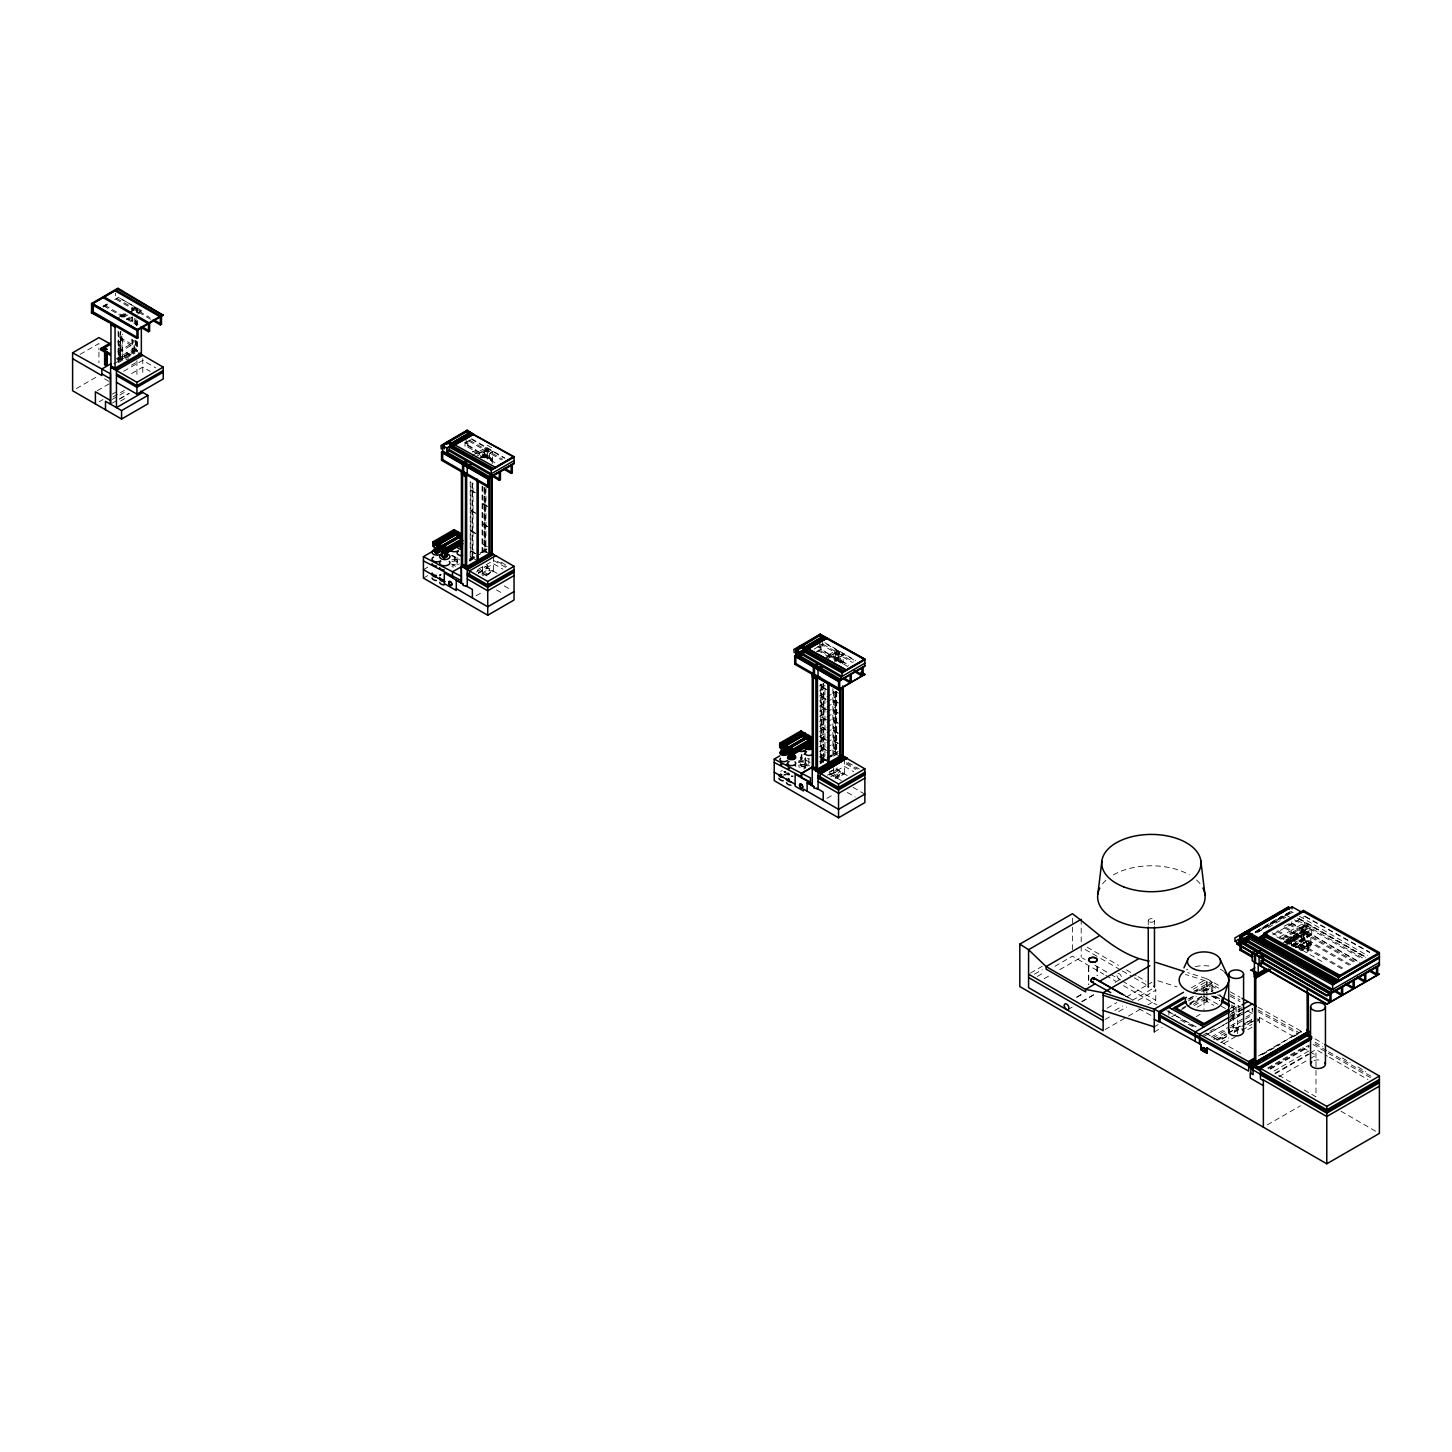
<?xml version="1.0" encoding="UTF-8"?>
<svg xmlns="http://www.w3.org/2000/svg" width="1452" height="1452" viewBox="0 0 1452 1452"><rect width="100%" height="100%" fill="white"/><g stroke="black" fill="none" stroke-linecap="round" stroke-linejoin="round"><path stroke-width="0.75" stroke-dasharray="5 3.75" d="M457.126 564.864L457.126 557.187A5.173 2.831 -2.4 0 0 457.362 558.004M491.829 461.5L491.829 458.941M805.043 768.707L805.043 757.98M805.697 762.518L805.697 758.507M136.924 341.51L136.851 350.821L134.873 350.186M103.401 306.063L107.158 303.885M114.69 299.548L118.447 297.37L136.306 307.697L136.306 312.126M102.856 306.681L106.613 304.503M103.401 306.699L107.158 304.521M103.401 307.007L107.158 304.829M120.334 315.828L124.182 313.596M131.606 309.312L135.363 307.152L118.447 297.37M118.12 317.788L125.253 313.668M131.606 309.966L135.944 307.479M122.041 315.919L125.598 313.868M131.805 310.292L136.306 307.697M121.514 316.935L127.286 313.596M129.21 312.489L136.924 308.042L141.352 310.601L141.352 311.89L137.595 314.068M121.877 317.135L137.268 308.241L137.268 312.706M124.11 317.117L127.867 314.957M126.324 319.295L130.081 317.117M137.595 312.779L141.352 310.601M128.212 319.494L135.726 315.138M80.114 354.342L98.918 343.489L98.918 349.896M119.082 341.129L117.775 341.892L120.407 341.892L119.082 341.129L119.082 360.368L122.349 358.517L122.349 334.123M117.921 351.584L131.224 343.906L131.224 345.431L117.921 353.108M115.815 359.152L136.851 346.992M136.306 340.948L136.306 349.823L120.462 357.882L121.042 331.619M135.181 349.769L117.775 359.606L119.082 360.368M117.648 360.132L135.944 349.623L135.944 340.748M136.306 349.823L118.465 360.114L118.465 331.292M131.805 339.115L132.35 352.745L134.219 351.656L134.219 340.567M113.819 363.78L137.268 350.64L115.815 362.964M118.12 362.782L135.036 353.017M76.357 388.573L98.918 375.56M131.479 365.196L139.011 360.84M123.62 371.258L142.768 360.368L155.781 367.882M97.284 390.679L110.443 383.074M131.479 373.636L142.768 367.12L150.209 371.422M99.153 401.75L102.929 399.572M112.312 394.145L117.957 390.897M113.002 396.959L118.647 393.71M120.516 392.621L124.291 390.443M112.33 399.373L117.975 396.106M119.863 395.035L125.489 391.768M112.33 403.075L117.975 399.826M119.863 398.737L129.246 393.31L116.251 400.988M120.516 401.061L128.048 396.723M466.165 442.243L471.954 438.885M494.969 462.771L466.11 446.109L465.003 446.762L465.003 442.787M472.39 451.935L476.038 450.465M472.263 455.438L483.026 449.231L483.026 457.162M477.309 454.222L484.514 450.084L484.514 458.033M479.487 453.405L484.877 450.301L484.877 458.233M485.984 449.648L487.727 448.632L487.727 459.141M475.221 457.144L485.984 450.937M480.267 457.126L483.915 455.002M480.812 457.434L484.478 455.329M481.029 457.525L484.678 455.474L485.331 457.108M482.373 457.144L489.542 452.988L489.542 458.941M481.647 457.888L485.894 455.511M482.554 457.834L493.589 451.481M485.603 457.362L487.382 456.364L487.346 448.414L485.603 449.43L485.64 457.38M487.727 456.581L485.984 457.58L485.894 447.579L484.133 448.595L484.133 456.527M492.409 459.268L490.667 460.284L490.667 452.352L492.409 451.336L492.409 459.268L477.218 451.136M423.421 569.656L429.066 566.407M423.421 578.096L429.066 574.847M469.323 559.22L472.971 557.132M480.14 552.976L487.346 548.82L481.592 552.196M470.049 558.857L473.915 556.642M470.684 559.147L474.35 557.042M481.647 552.813L485.313 550.707M469.504 560.2L474.586 557.278M476.456 556.189L485.984 550.689M470.648 559.891L474.514 557.695M469.323 561.035L474.586 558.004M478.543 569.093L493.589 560.418L506.603 567.932M476.438 571.961L487.709 565.427M478.543 572.469L493.589 563.793L502.882 569.166M478.307 573.05L487.709 567.605M478.307 573.34L487.727 567.932L487.709 563.449M481.846 573.25L489.378 568.894L484.296 565.953L489.36 568.912L489.36 570.2L481.864 574.52M482.536 575.791L491.956 570.418L493.589 571.308L486.057 575.682M486.293 574.901L491.938 571.652L491.938 570.364L498.708 574.302M486.329 574.956L491.956 571.689L489.36 570.2M476.147 595.756L483.661 591.418M814.046 649.171L823.266 643.835M816.387 651.839L821.015 648.99L830.526 655.142L826.787 657.193M817.367 651.748L821.015 649.625L836.715 658.7M828.457 654.87L833.847 651.767L833.847 659.698M836.715 650.115L834.936 651.131L834.954 659.698L844.665 654.126L834.9 659.644M826.787 656.54L830.453 654.435L848.512 664.871M824.573 658.845L835.336 652.638L835.317 661.676M838.203 650.986L836.425 651.984L836.443 661.041M828.511 656.976L835.68 652.837L835.68 660.769M836.806 652.202L838.548 651.186L838.548 661.676L842.65 664.054L842.65 661.477L840.926 662.511M827.84 658.663L836.806 653.473M834.991 658.645L840.363 655.542L840.363 663.473M834.954 659.063L836.715 658.046M834.555 660.987L838.185 658.899M834.428 661.096L838.203 658.918M836.806 660.134L838.548 659.117M839.438 661.64L841.18 660.624M843.231 661.803L841.47 662.82L841.47 654.888L843.231 653.89L843.049 662.148L848.512 665.288M819.491 685.925L823.157 683.747M819.491 690.989L825.008 687.74M819.491 696.053L825.008 692.804M819.491 701.116L825.008 697.867M826.896 696.851L836.134 691.461M819.491 706.18L825.008 702.931M826.896 701.915L836.134 696.524M819.491 711.244L825.008 707.995M826.896 706.979L836.134 701.588M819.491 716.308L825.008 713.059M826.896 712.043L836.134 706.652M819.491 721.372L825.008 718.123M826.896 717.106L836.134 711.716M819.491 726.436L825.008 723.187M826.896 722.17L836.134 716.78M819.491 731.499L825.008 728.251M826.896 727.234L836.134 721.844M819.491 736.563L825.008 733.314M826.896 732.298L836.134 726.908M819.491 741.627L825.008 738.378M826.896 737.362L836.134 731.971M819.491 746.691L825.008 743.442M826.896 742.426L836.134 737.035M819.491 751.755L825.008 748.506M826.896 747.49L836.134 742.099M783.626 775.223L787.401 773.045M819.491 756.819L825.008 753.57M826.896 752.553L836.134 747.163M819.491 761.883L825.008 758.634M826.896 757.617L836.134 752.227M820.144 761.755L838.185 751.337M820.271 762.409L836.098 753.243M820.326 762.736L836.806 753.225M820.108 763.57L823.629 761.538M829.201 772.083L837.06 767.945L837.06 769.614L827.44 775.187M829.546 772.301L837.06 767.945M829.364 775.023L844.392 766.347L853.703 771.702M830.834 774.914L838.53 770.467L831.034 774.823M830.78 776.874L840.2 771.429L835.136 768.507L840.182 771.448L840.182 772.736L832.668 777.074M835.227 777.237L842.741 772.9L844.392 773.862L836.878 778.236M835.263 777.292L842.777 772.954L849.511 776.838M835.227 778.526L842.777 774.243L842.741 772.9M826.968 798.31L832.595 795.061M1030.539 973.058L1042.227 966.306M1034.423 974.183L1042.227 969.682M1037.345 976.434L1043.208 973.058M1054.896 966.306L1072.429 956.178L1103.865 974.328M1044.169 978.684L1050.014 975.308M1059.76 969.682L1081.196 957.304L1085.134 959.572M1076.622 997.143L1082.466 993.767M1076.767 997.306L1082.611 993.93M1068.236 1009.376L1072.139 1007.125M1081.867 1001.499L1093.574 994.747M1115.009 982.369L1120.853 978.993M1081.885 1001.735L1093.574 994.983M1107.023 1008.214L1116.769 1002.588M1126.516 996.961L1151.853 982.332M1114.827 1010.465L1122.614 1005.964M1132.36 1000.337L1151.853 989.084M1257.015 930.532L1281.862 916.194M1255.454 931.73L1291.681 910.821M1255.363 932.021L1291.699 911.039M1255.363 932.366L1291.681 911.384M1105.081 1019.467L1110.925 1016.091M1118.73 1011.59L1126.516 1007.089M1138.205 1000.337L1155.756 990.21M1255.091 932.928L1289.503 913.054L1256.361 932.819M1257.269 932.547L1293.587 911.566L1293.587 912.854L1290.864 911.275M1268.268 927.519L1285.946 917.265M1105.081 1029.595L1126.516 1017.217M1128.458 1016.091L1140.165 1009.34M1147.951 1004.838L1155.756 1000.337L1155.756 989.084M1284.167 926.231L1291.881 921.784M1272.732 934.834L1305.148 916.067M1191.33 987.796L1206.921 978.793L1220.551 986.452M1279.611 937.084L1290.066 931.041L1290.066 938.972M1193.217 989.229L1206.921 981.316L1185.594 974.473M1281.826 938.355L1292.316 932.329L1292.316 940.261M1282.951 939.008L1293.423 932.964M1305.294 926.122L1294.531 932.329L1294.531 940.261L1305.294 934.053L1305.275 924.833L1307.036 923.817L1307.036 941.676M1193.762 991.444L1211.295 981.316L1211.295 991.444M1193.272 993.386L1212.765 982.133L1212.765 991.571M1285.782 939.934L1302.934 930.024M1284.185 941.713L1303.696 930.478L1303.696 939.408L1311.573 944.29L1311.573 946.051L1302.952 950.86M1199.606 990.772L1211.295 984.02L1218.609 988.068M1281.354 944L1308.851 928.173L1308.851 936.104M1286.327 941.568L1303.497 931.658L1303.497 930.351M1285.31 942.366L1304.803 931.113M1187.918 999.212L1193.272 996.072M1201.548 991.335L1212.765 984.819M1286.145 942.566L1304.803 932.42L1287.144 942.657M1193.272 996.689L1189.369 998.94L1193.272 996.798M1203.018 991.063L1206.921 988.812M1203.018 991.172L1206.921 988.921L1209.843 990.609M1283.568 945.288L1307.036 931.748M1188.408 1000.845L1196.194 996.344M1204.96 991.008L1212.765 986.507M1287.924 943.383L1307 932.366L1291.409 923.381M1284.693 945.942L1293.423 940.914L1293.405 931.676L1304.186 925.487L1304.241 939.734L1294.512 945.433M1189.86 1003.151L1201.548 996.399M1182.073 1008.323L1187.918 1004.947M1189.86 1003.822L1203.508 995.945M1291.354 945.198L1310.847 933.945L1310.847 943.854L1300.901 949.681M1291.409 945.325L1307.018 936.322M1181.583 1009.576L1185.467 1007.325M1187.427 1006.2L1204.96 996.072M1291.754 945.978L1311.719 934.453M1292.226 946.141L1311.719 934.888L1358.128 961.678M1293.678 945.488L1303.569 939.771L1307.036 941.549L1297.289 947.303M1154.231 1026.873L1158.133 1024.622M1171.782 1016.745L1175.739 1014.512M1193.217 1004.367L1206.921 996.508M1293.369 946.577L1307.036 938.7M1293.369 946.795L1304.803 940.116L1304.803 922.528L1303.043 923.545L1303.043 931.476M1194.252 1005.583L1206.921 998.268M1295.347 947.484L1307.036 940.733M1295.311 947.793L1307.018 941.059M1296.563 947.285L1307 941.459M1298.524 947.521L1306.31 943.02L1311.573 946.051M1298.959 947.775L1306.746 943.274L1306.746 946.305L1308.796 947.484L1308.796 944.453L1301.01 948.955M1154.231 1031.991L1162.09 1027.526M1197.12 1007.234L1206.921 1001.644L1206.921 978.793L1187.736 972.622M1299.486 948.573L1309.232 942.929M1299.159 949.681L1310.847 942.929M1301.409 948.955L1307.127 945.506L1307.254 952.258M1300.502 950.697L1311.573 944.29M1301.827 950.334L1311.573 944.707L1306.31 941.658M1196.194 1016.6L1200.096 1014.349M1230.298 1008.396L1236.142 1005.02L1236.142 1014.458L1230.298 1017.834M1230.298 1011.699L1240.044 1006.073M1230.298 1014.403L1242.004 1007.652M1230.298 1016.091L1242.004 1009.34M1230.733 1016.346L1242.422 1009.594M1230.733 1019.05L1242.422 1012.298M1202.565 1035.548L1214.253 1028.796M1229.79 1019.758L1240.589 1013.478M1207.338 1034.241L1250.281 1009.521L1246.433 1011.79M1203.998 1036.347L1245.889 1012.153M1211.24 1037.055L1228.9 1026.981M1230.733 1025.802L1252.296 1013.478L1252.296 1008.414M1212.765 1037.962L1228.41 1028.923M1230.298 1027.834L1251.805 1015.42M1213.727 1039.559L1225.434 1032.808M1216.504 1039.795L1226.25 1034.169M1228.192 1033.044L1241.841 1025.166L1228.301 1033.171M1243.783 1024.041L1251.57 1019.54L1243.892 1024.168M1216.594 1039.922L1226.341 1034.296M1218.609 1039.85L1226.468 1035.312M1234.2 1030.847L1251.805 1020.683M1226.341 1036.601L1220.497 1039.977L1226.396 1036.71M1234.146 1032.1L1239.99 1028.724M1247.776 1024.223L1255.581 1019.721L1247.849 1024.332M1234.2 1032.209L1240.044 1028.833M1220.715 1042.609L1228.501 1037.926M1242.15 1030.23L1251.878 1024.422M1223.945 1043.389L1237.576 1035.512L1237.649 1015.293M1247.776 1029.631L1255.635 1025.221M1258.412 1055.949L1301.301 1031.192L1301.301 1033.897M1260.663 1055.005L1301.591 1031.374M1262.605 1054.569L1280.156 1044.424M1293.786 1036.565L1301.591 1032.045M1267.723 1067.928L1300.847 1048.798M1268.249 1068.672L1309.178 1045.041M1270.191 1068.581L1309.159 1046.075M1270.191 1069.235L1309.178 1046.729M1274.094 1071.032L1309.159 1050.776M1275.056 1073.173L1308.198 1054.043M1310.14 1052.918L1315.984 1049.542L1327.527 1056.203M1275.056 1073.845L1312.1 1052.464M1278.958 1076.658L1308.198 1059.778M1310.14 1058.653L1315.984 1055.277L1310.339 1052.01M1267.269 1124.937L1300.393 1105.807M1157.879 980.772L1177.064 986.924M1126.044 996.435A18.386 8.059 -9.8 0 0 1125.59 996.199L1126.026 996.253A19.838 8.694 -9.8 0 1 1126.425 996.453M819.999 754.024L825.843 757.055M819.999 757.399L825.843 760.431M1305.294 916.43L1369.653 952.095M1305.294 916.847L1369.653 952.512M118.392 348.426L131.588 355.722M1230.298 991.843L1240.044 997.252M1258.067 1007.234L1301.301 1031.192M1230.298 994.547L1240.044 999.956M1258.067 1009.939L1299.34 1032.808M1211.295 985.708L1216.667 988.685M1230.298 996.235L1240.044 1001.644M1258.158 1011.681L1297.326 1033.388M1230.298 1001.299L1240.498 1006.944M1247.849 1011.028L1252.223 1013.514L1252.168 1008.36M1293.714 1036.51L1259.483 1017.471L1259.483 1022.88M1215.687 993.676L1203.998 987.197L1203.998 1010.084M1217.629 994.747L1221.531 996.907M1230.298 1001.771L1239.064 1006.635L1239.064 1016.091L1203.998 996.635M1215.687 996.381L1219.589 998.54M1231.278 1005.02L1239.064 1009.34M1213.727 995.909L1219.589 999.139M1211.785 995.909L1219.589 1000.228M1231.278 1006.708L1239.064 1011.028M1211.785 996.163L1219.589 1000.482M1203.998 999.956L1213.727 1005.347M1168.914 1011.826L1196.194 1026.963M1180.603 1020.066L1194.252 1027.635M1124.411 995.328L1130.164 998.577M1128.004 997.361L1133.649 1000.555M1138.822 1008.704L1151.218 1015.529M487.273 445.201L493.008 448.505M1299.449 916.266L1367.693 955.67M471.537 438.704L504.788 457.943M824.936 642.692L855.682 660.533M471.718 439.393L504.425 458.269M826.732 644.361L855.337 660.878M1299.268 918.699L1365.751 957.068L1299.268 918.807M469.958 440.41L502.664 459.286M823.066 644.271L853.576 661.876M1297.326 918.208L1365.715 957.703M468.851 441.045L501.557 459.939M820.053 643.817L852.469 662.529M1297.525 920.35L1363.972 958.719M1286.635 915.359L1292.498 918.735M1294.458 919.86L1360.905 958.229M467.363 443.985L464.876 442.551L467.254 444.167M818.02 646.43L820.507 647.864M817.93 646.612L820.398 648.046M467.871 445.111L476.038 449.83M467.871 445.746L485.894 456.146M475.947 450.429L477.291 451.209M487.727 457.852L491.829 460.211M838.548 660.406L842.65 662.765M847.859 666.522L819.255 650.006L819.255 642.074M1291.409 922.728L1360.07 962.367M472.699 451.209L484.242 457.87M829.582 657.248L818.148 650.641L818.148 646.684M1289.703 923.762L1356.15 962.131M1288.596 924.416L1355.043 962.767M1285.655 927.211L1352.102 965.562M1284.548 927.846L1349.035 965.072M1307.835 945.924L1307.835 952.585M1308.306 946.196L1308.415 952.929M1277.833 930.623L1344.28 968.992M1276.725 931.258L1343.173 969.627M1289.685 941.15L1289.14 944.671M1272.115 932.765L1322.935 962.095M1276.871 936.794L1292.498 945.815M838.367 693.058L835.317 691.279L835.336 755.657M822.104 686.687L826.624 689.555M821.905 687.123L826.515 689.773M471.21 490.268L475.802 492.918M471.101 490.486L474.151 492.264M833.902 700.318L838.494 702.968M833.775 700.517L838.367 703.185M822.975 697.123L822.177 696.67L826.624 699.683M821.905 697.25L826.515 699.9M483.08 503.681L487.672 506.331M482.972 503.88L487.563 506.548M833.902 710.445L838.494 713.095M833.775 710.645L838.367 713.313M137.268 309.53L141.352 311.89M116.686 298.386L149.792 317.498M150.627 319.259L115.579 299.021L115.579 293.086M822.104 706.942L826.624 709.81M821.905 707.378L826.515 710.028M471.21 510.523L475.802 513.173M471.101 510.741L475.693 513.391M833.902 720.573L838.494 723.223M833.775 720.773L838.367 723.423M822.104 717.052L826.624 719.938M821.905 717.506L826.515 720.156M104.816 305.247L137.922 324.359M483.08 523.936L487.672 526.586M482.972 524.136L487.563 526.804M103.709 305.882L136.815 324.994M833.902 730.701L838.494 733.351M833.775 730.9L838.367 733.55M822.975 727.506L822.177 727.053L826.624 730.066M821.905 727.633L826.515 730.283M471.21 530.779L475.802 533.428M471.101 530.996L475.693 533.646M833.902 740.829L838.494 743.478M833.775 741.028L838.367 743.678M822.104 737.307L826.624 740.193M821.905 737.761L826.515 740.411M483.08 544.191L487.672 546.841M482.972 544.391L486.021 546.17M119.953 337.409L131.224 343.906M833.902 750.938L838.494 753.606M119.953 338.933L131.224 345.431M833.775 751.156L836.842 752.935M485.222 551.07L486.892 552.032M485.131 551.197L486.819 552.177M488.961 553.702L484.877 551.324L484.877 487.963M839.782 756.238L835.68 753.878L835.68 690.499M501.031 562.16L506.73 565.445M822.104 747.435L826.624 750.321M848.113 762.554L859.384 769.052M821.905 747.889L826.515 750.539M134.219 351.656L133.675 340.258M497.31 561.289L506.603 566.661M846.262 762.754L857.424 769.197M846.262 764.042L855.555 769.415M471.21 551.034L475.802 553.684M471.101 551.252L475.693 553.902M1315.022 1038.852L1322.826 1043.353M822.975 757.89L822.177 757.436L826.624 760.449M1315.022 1042.227L1322.826 1046.747M1342.338 1058L1350.142 1062.519M1357.947 1067.002L1365.751 1071.522M821.905 758.017L826.515 760.667M829.019 762.445L824.936 760.086L824.936 685.398M1206.921 981.389L1206.848 990.355M1315.022 1043.934L1326.729 1050.685M1328.671 1051.811L1371.596 1076.585M477.091 560.545L473.007 558.185L473.007 483.498M118.392 354.742L128.139 360.368L128.139 353.816M1313.062 1044.478L1371.596 1078.273M840.182 772.736L842.777 774.243M122.349 358.517L121.805 333.797M1329.433 1057.31L1367.875 1079.489M119.082 358.844L120.48 359.588L120.462 331.274M451.626 555.572L459.213 559.946M482.627 573.467L489.76 577.587M504.225 585.936L510.215 589.385M810.034 762.5L800.542 757.018L800.542 765.458L804.444 767.709M841.289 780.541L829.782 773.898L829.8 775.767M853.086 787.347L864.866 794.153M1302.807 1047.672L1308.452 1050.921M451.681 564.029L455.583 566.28M496.511 589.911L502.356 593.287M847.333 792.465L855.119 796.966M1206.921 1001.644L1206.848 992.605M104.617 378.845L110.316 382.148M1087.094 947.194L1118.476 965.308M1126.335 969.845L1136.136 975.508M1138.096 976.652L1145.937 981.171M1085.134 949.445L1098.855 957.358M1100.816 958.501L1120.436 969.827M1122.396 970.952L1132.215 976.615M1134.175 977.759L1145.937 984.547M1094.935 965.235L1108.675 973.149M1110.635 974.292L1120.436 979.955M1122.396 981.08L1155.756 1000.337M1105.825 975.454L1115.644 981.135M1123.503 985.672L1156.899 1004.947M1166.718 1010.61L1196.176 1027.617M1205.995 1033.298L1243.311 1054.842M1278.668 1075.26L1290.447 1082.049M1304.205 1089.998L1315.984 1096.804L1315.984 1049.542M1340.976 1111.216L1379.4 1133.413M1311.719 934.888L1311.719 926.521L1309.958 927.538L1309.958 935.469M1306.31 941.259L1306.31 943.02M1301.936 932.111L1301.936 924.18L1291.173 930.405L1291.173 938.337M1298.106 934.398L1298.106 942.33M1296.981 935.034L1296.981 942.965M1291.554 940.061L1291.554 945.833M1291.009 939.753L1291.009 945.524M1259.537 1017.58L1259.537 1022.97M1233.22 1006.708L1233.22 1028.306M1168.914 1010.138L1168.914 1015.202M1154.467 920.332L1154.467 924.779M1148.26 920.405L1148.26 924.851M1097.24 966.524L1097.24 975.472M1097.04 966.487L1097.04 975.417M1088.764 966.415L1088.764 984.274M1088.564 966.524L1088.564 984.402M1081.196 919.316L1081.196 943.891M1081.196 946.123L1081.196 957.304M1072.429 918.227L1072.429 924.924M1072.429 927.156L1072.429 951.713M844.392 759.124L844.392 773.898M838.167 650.968L838.185 660.025M836.697 650.115L836.806 661.404M836.715 691.824L836.715 754.877M836.152 658.373L836.152 659.662M836.098 691.805L836.098 754.604L820.761 762.627L820.761 684.11M835.898 691.678L835.935 754.459M834.61 657.484L834.61 658.863M834.773 692.078L834.773 755.349M833.466 691.225L833.466 754.477M833.43 767.527L833.43 776.021M832.903 688.647L832.903 756.419M823.828 683.765L823.828 760.721M823.465 683.438L823.465 762.518M822.903 685.38L822.903 762.191M822.34 642.492L822.34 646.104M821.596 684.509L821.487 763.026L821.415 758.924M821.015 644.543L821.015 650.006L820.289 645.94M821.033 684.201L821.033 763.28M808.837 758.924L808.837 765.367M805.697 757.781L805.697 764.242M805.043 758.761L805.043 767.001M801.903 754.55L801.903 760.975M801.25 754.55L801.25 760.975M788.164 772.645L788.164 774.297M493.589 556.57L493.589 571.344M492.21 459.159L492.21 463.642M485.984 487.309L485.894 552.323M485.113 489.161L485.313 552.087M484.514 487.6L484.678 551.706M484.496 450.066L484.496 458.015M483.97 487.273L483.97 552.795M482.645 486.42L482.645 554.192M482.627 567.133L482.608 575.301M482.082 486.093L482.082 553.884M472.644 483.153L472.644 559.964L470.775 561.053L470.775 481.973M472.1 482.826L472.1 559.655M470.212 481.647L470.212 560.726M467.871 441.807L467.871 446.109L467.145 441.39M466.11 438.177L466.11 446.109M457.126 557.477L457.126 564.084M455.039 556.425L455.039 560.708M454.367 556.425L454.367 560.708M142.768 358.68L142.768 374.961M137.268 320.347L137.268 324.667M137.268 341.71L137.268 351.928M136.924 308.042L136.924 312.507M136.924 321.436L136.924 325.901M136.924 360.659L136.924 378.137M136.306 321.001L136.306 325.43M135.944 318.569L135.944 325.23M135.363 320.456L135.363 324.885M135.363 340.403L135.363 349.279M134.219 318.405L134.219 322.834M132.35 317.262L132.35 321.691M132.35 339.441L132.35 352.745M131.805 316.935L131.805 321.382M119.935 332.653L119.935 359.261M118.12 331.092L118.12 359.915M98.918 352.037L98.918 362.728M1102.485 883.923A53.742 31.037 0 0 1 1106.152 880.039M1113.357 874.884A53.742 31.037 0 0 1 1189.369 874.884M1196.575 880.039A53.742 31.037 0 0 1 1201.73 885.974M1195.069 990.863A18.604 10.745 0 0 1 1212.91 990.863M1219.644 994.475A18.604 10.745 0 0 1 1221.422 996.526M1186.447 969.9A24.811 14.32 0 0 1 1187.754 969.21M1195.323 966.615A24.811 14.32 0 0 1 1212.656 966.615M1220.243 969.21A24.811 14.32 0 0 1 1223.854 971.442M1232.585 1027.834A7.441 4.302 0 0 1 1239.718 1027.834M1313.987 1060.595A7.441 4.302 0 0 1 1321.102 1060.305M1117.949 973.366A3.303 1.906 60 0 1 1121.434 976.833A3.303 1.906 60 0 1 1119.329 979.138A3.303 1.906 60 0 1 1116.933 974.473M1257.831 1018.741A2.269 1.307 60 0 1 1257.831 1021.173M1257.813 1018.923A2.105 1.216 60 0 1 1257.813 1020.974M798.654 762.663A4.138 2.396 0 0 1 804.499 762.663A4.138 2.396 0 0 1 804.499 766.039A4.138 2.396 0 0 1 798.654 766.039M784.026 774.878A5.173 2.977 0 0 1 785.496 775.005A4.138 2.396 0 0 0 788.127 773.136M784.026 771.502A5.173 2.977 0 0 1 785.841 771.684A5.173 2.977 0 0 0 784.026 771.466M798.473 765.349A5.173 2.977 0 0 1 805.914 766.111M798.473 761.973A5.173 2.977 0 0 1 805.388 762.354A5.173 2.977 0 0 1 805.388 766.366A5.173 2.977 0 0 1 798.473 766.747M791.34 776.493A4.138 2.396 0 0 1 793.082 776.638M805.406 767.745A4.138 2.396 0 0 1 805.86 767.309M791.267 775.894A5.173 2.977 0 0 1 793.082 776.003M804.063 769.179A5.173 2.977 0 0 1 805.787 766.493M807.366 765.948A5.173 2.977 0 0 1 809.544 765.767M809.581 758.815A4.138 2.269 -2.4 0 1 807.403 758.688M805.207 767.727A4.138 2.396 0 0 1 809.472 764.678M798.654 760.975A4.138 2.396 0 0 1 804.499 760.975A4.138 2.396 0 0 1 804.499 764.351A4.138 2.396 0 0 1 798.654 764.351M780.722 771.357A4.138 2.396 0 0 1 782.319 770.631M453.605 567.006A5.173 2.977 0 0 1 451.899 566.607M451.899 561.579A5.173 2.977 0 0 1 459.231 562.668M439.303 574.883A5.173 2.977 0 0 1 440.537 575.337M455.438 564.519A5.173 2.977 0 0 0 451.899 564.955A5.173 2.977 0 0 0 455.438 565.354M459.213 559.401A5.173 2.831 -2.4 0 1 458.469 559.056M453.696 555.898A5.173 2.831 -2.4 0 1 452.044 555.59M440.41 575.301A5.173 2.977 0 0 1 441.099 574.81M459.231 563.83A5.173 2.977 0 0 1 458.36 564.519M451.899 559.891A5.173 2.977 0 0 1 459.231 560.98M441.063 574.484A5.173 2.977 0 0 1 439.303 575.246M478.071 569.892A2.269 1.307 60 0 1 477.381 570.346M477.871 569.928A2.105 1.216 60 0 1 477.327 570.2M488.852 449.285L487.092 450.301L487.092 458.233L488.852 457.217L488.852 449.285M839.673 651.821L837.913 652.837L837.913 660.769L839.673 659.752L839.673 651.821M1308.161 924.47L1306.401 925.487L1306.401 933.418L1308.161 932.402L1308.161 924.47M1303.424 933.219L1303.424 940.914L1303.424 933.219M1301.555 934.289L1301.555 941.985L1301.555 934.289M1149.621 921.929A3.104 1.797 0 0 0 1154.467 920.586A3.104 1.797 0 0 0 1150.02 918.844A3.104 1.797 0 0 0 1149.621 921.929M788.073 774.987A4.138 2.396 0 0 0 787.51 773.19A4.138 2.396 0 0 1 788.073 774.951M786.004 772.391A4.138 2.396 0 0 0 784.026 772.101A4.138 2.396 0 0 1 786.004 772.355M789.144 774.914A5.173 2.977 0 0 0 788.726 773.244A5.173 2.977 0 0 1 789.089 775.078"/><path stroke-width="1.5" d="M434.692 550.145L423.421 556.66L423.421 578.096L487.727 615.231L514.044 600.039L514.044 566.28L487.727 581.472L461.191 566.153L461.391 580.618L423.421 560.889M465.511 475.403L465.511 474.132L465.511 568.639L492.21 553.339L492.21 474.858M810.397 782.937L810.397 777.891L774.243 759.106L774.243 780.65L838.548 817.785L864.866 802.593L864.866 768.834L842.668 755.984L842.65 686.687M792.483 756.891L791.431 756.546M1097.803 894.287L1101.85 861.326M809.998 746.8L808.437 747M1222.275 1002.279L1228.392 982.641M1183.943 967.849L1188.226 958.592M791.14 756.274L791.431 757.218M784.715 752.662L783.844 752.844M91.567 303.577L117.884 288.204L163.223 315.302L136.924 330.493L91.567 304.321L117.884 289.13L163.223 315.302M118.447 288.531L92.129 303.722L91.567 313.196L91.567 303.395L136.924 329.749L136.924 338.425L138.031 337.79L138.031 329.858L93.237 303.994L92.129 304.63M138.031 337.79L93.237 311.926L92.129 312.561L136.924 338.425M140.735 391.26L147.886 395.398L147.886 403.837L121.569 419.029L72.6 390.751L72.6 352.8L98.918 337.608L108.664 343.017M110.334 355.323L100.95 349.896L100.95 348.389L110.461 342.89M100.95 349.896L110.461 344.414M136.924 329.749L163.223 314.558M148.485 331.746L149.61 331.092L149.61 323.161L104.816 297.315L103.709 297.95L148.485 323.814L148.485 331.746L140.699 327.245M160.355 324.885L161.481 324.25L161.481 316.318L116.686 290.454L115.579 291.09L160.355 316.953L160.355 324.885L152.569 320.384M111.223 363.581L101.84 369.008L72.6 352.8M141.352 352.999L115.053 368.191L110.951 365.831M110.951 323.433L110.951 367.12L115.053 369.48L141.352 354.288L141.352 327.045M142.768 355.304L116.45 370.496L116.45 407.631L142.768 392.439M110.606 404.255L110.606 367.12L136.924 382.312L163.223 367.12L163.223 378.936L136.924 394.127L116.45 382.312M163.223 370.496L136.924 385.688L116.45 373.872M163.223 372.184L136.924 387.375L116.45 375.56M105.488 409.736L105.488 401.296L121.569 410.589L147.886 395.398M452.08 444.802L447.216 441.862L450.683 443.985L470.412 432.17L467.09 430.264L440.954 445.601L441.263 448.995M467.145 430.645L443.749 444.149L444.475 448.868M488.907 477.799L442.733 451.046L442.733 445.582L467.871 431.062M450.301 442.007L446.671 444.203L446.581 442.297M449.884 444.203L470.575 432.315L451.862 443.259M446.563 442.243L451.499 445.238L471.954 433.113L473.806 434.348L454.803 444.784M442.733 445.582L446.817 447.942L471.954 433.422L514.044 456.745L514.044 463.823L487.727 479.015L441.553 452.352L442.66 451.717L442.66 459.649L488.852 486.311L487.727 486.946L441.553 460.302L441.553 451.826L487.727 478.488L487.727 486.946M449.158 446.998L471.954 433.821L514.044 457.162L491.248 470.321L449.158 446.998L449.158 449.521L491.248 473.824L491.248 470.321M473.515 434.112L453.623 445.655L452.08 444.729M441.553 460.302L442.66 459.649M462.825 462.607L466.764 460.357M466.019 461.173L462.535 463.188L462.535 471.12M467.127 461.809L463.642 463.823L463.642 471.773M470.702 463.878L467.217 465.892L467.217 473.824M467.853 466.328L471.537 464.15M466.637 476.056L465.511 476.692L461.427 474.332L462.535 473.697L462.535 564.229L466.637 566.589L466.637 476.056L461.427 473.043M492.409 469.232L450.32 445.909L492.409 469.232L514.044 456.509L495.332 467.308L455.111 445.02M487.727 478.488L514.044 463.242L490.068 477.036L447.996 452.734L447.996 450.193L490.068 474.495L514.044 460.665M491.611 475.82L499.307 480.267L500.432 479.632L500.432 471.7M503.481 468.978L511.177 473.425L512.302 472.771L512.302 464.84M455.148 531.777L434.094 543.919L434.094 546.968L432.769 546.206L433.041 541.796L454.095 529.635L461.917 534.173L461.917 535.679L440.863 547.84L440.863 546.315L461.917 534.173M433.041 543.32L454.095 531.16L454.095 529.635M458.124 531.976L437.07 544.119L437.161 552.94L439.793 551.361L439.793 547.513L439.666 552.05L436.87 553.648L434.656 552.377L434.729 547.604L436.961 548.892L436.87 553.648L434.729 552.268M457.888 533.356L436.834 545.516L436.834 543.992L457.888 531.831L458.124 533.483L437.07 545.643M437.814 547.84L442.787 550.707L442.787 547.676L437.814 544.809L437.814 547.84L439.139 547.095L442.443 549.001M439.466 547.277L437.814 548.239L437.814 550.381L441.317 548.348M442.134 548.057L444.766 546.533L447.397 548.057L447.397 555.807L444.766 557.332L442.134 555.753L442.134 548.057L444.766 549.582L444.766 557.332M462.299 536.405L459.667 537.93L462.299 539.454L462.299 547.204L459.667 545.68M441.916 548.693L440.591 549.455L442.787 553.248L444.094 552.486M433.041 541.796L444.911 548.656L462.135 538.71M443.767 549.763L442.461 550.526L442.787 553.248M442.787 550.707L461.536 539.89M442.787 551.107L444.094 550.344M462.135 540.217L444.911 550.163L444.911 548.656M461.917 535.679L453.823 531.015L432.769 543.157L445.637 550.58L462.861 540.652M444.33 549.836L444.33 552.867L461.536 542.921M447.18 551.76L447.27 556.443L444.965 555.154M462.026 543.193L462.026 547.912L459.794 546.642L459.867 543.429M444.33 552.867L445.637 553.629L462.861 543.683M442.334 556.66L444.475 558.04L447.27 556.388M459.794 546.587L462.026 547.858M462.535 564.229L461.427 564.864L465.511 567.224L491.829 552.032M452.498 577.497L452.498 571.761L462.045 566.425M466.691 569.311L492.99 554.12M493.589 554.464L467.272 569.656L467.272 586.535L463.043 585.392L463.079 584.085L444.294 572.923L444.294 583.595L456.309 590.528L456.291 580.165L463.043 584.103M495.785 555.735L469.468 570.926L469.468 574.32M514.044 569.656L487.727 584.866L467.272 573.05M514.044 570.945L487.727 586.136L467.272 574.32M514.044 572.233L487.727 587.425L467.272 575.609M514.044 575.609L487.727 590.801L467.272 578.985M514.044 591.599L487.727 606.791L456.309 588.659M823.701 636.393L820.235 634.143L793.881 649.425L794.171 652.747M795.877 649.806L821.015 634.941L821.015 636.575M803.537 645.94L799.725 648.046M803.537 646.086L799.816 648.227L799.725 646.194L844.392 671.169M803.609 646.612L795.877 651.077L799.961 653.454L826.968 638.1L864.866 659.117L864.866 666.377L838.548 681.569L794.698 656.25L798.455 654.072M803.029 648.1L823.556 636.049M823.72 636.212L803.827 647.882L800.361 645.759L806.767 649.552L805.225 648.608M806.386 647.81L825.099 637.011L826.95 638.227L808.238 649.026L801.54 645.087L846.153 669.917L864.866 659.117M825.099 637.138L799.961 651.821L799.961 657.302M842.069 672.911L842.069 676.36L802.303 653.418L802.303 650.877L842.069 672.911L864.866 659.752L825.099 637.718L799.961 652.166L795.877 649.461L795.877 654.979L839.728 680.353M807.947 648.663L826.66 638.063M803.827 652.492L799.961 654.725L795.877 652.365M803.827 653.781L799.961 656.014L795.877 653.654M816.732 677.34L838.548 689.936L838.548 681.024L794.698 655.705L794.698 664.181L795.805 663.546L839.673 688.865M816.841 663.727L813.356 665.742L813.356 673.674M817.948 664.363L814.463 666.377L814.463 674.309M821.523 666.414L818.039 668.428L818.039 676.36M822.504 666.777L818.819 668.9M820.09 677.068L816.333 679.227L812.249 676.868L813.356 676.233L813.356 766.765L817.44 769.124L817.44 678.592L812.249 675.597M843.231 671.84L803.464 649.806L843.231 671.84L864.866 659.244L820.18 634.306L797.62 648.445M840.889 677.049L840.889 679.572L801.141 656.613L801.141 654.09L840.889 677.049L864.866 663.201M838.548 681.024L864.866 665.742M838.548 689.936L864.866 674.309L838.548 689.5L794.698 664.181M779.905 744.586L779.905 743.079L800.96 730.919L812.83 737.779L791.776 749.922L791.63 757.581L788.999 756.02M802.012 733.042L780.958 745.203L780.958 748.234L779.651 747.471L779.651 744.44L800.96 732.443L800.96 730.919M783.953 745.493L783.227 746.927L785.713 747.526M783.227 746.927L804.753 734.639L804.753 733.115M812.249 741.99L789.652 755.04L789.652 753.479L784.697 749.123L786.004 748.361L789.325 750.285M809.018 735.583L787.982 747.726L787.982 749.25L809.018 737.09L808.8 735.438L787.746 747.598L787.746 749.123L808.8 736.963M784.987 747.943L781.394 744.949L781.521 752.644L784.316 751.029M789.652 755.04L784.697 750.684L786.004 748.361L790.977 752.717L789.652 753.479M788.999 756.075L788.999 749.341L791.63 747.816L794.262 749.377L794.262 756.075M781.394 751.628L784.026 753.207L786.657 751.682M790.687 749.377L789.942 750.811L791.703 751.827M774.243 759.106L779.869 755.839M783.753 753.86L786.53 752.263L783.753 753.915L781.521 752.644L781.612 747.871L783.826 749.141L783.753 753.915L781.521 752.59M784.697 749.123L789.652 751.991L812.249 738.959M791.776 751.446L812.83 739.286L800.687 732.28M779.651 744.44L792.502 751.864L811.65 740.81M791.358 753.588L791.358 758.307L789.126 757.018L789.126 752.299L791.431 753.534M794.062 752.027L794.135 756.692L791.358 758.307L789.198 756.928M808.891 743.46L808.891 748.179L806.677 746.891L808.964 748.089M811.595 741.899L811.686 746.564L809.454 745.293L811.595 746.564M791.195 751.101L791.195 754.151L792.502 754.913L811.65 743.86M791.63 757.581L794.262 756.02M809.181 747.453L811.813 745.892L811.813 739.213L809.181 737.689L806.55 739.25L809.254 740.683L809.181 747.453L806.55 745.947M808.891 748.179L811.686 746.528M813.356 766.765L801.613 773.335L801.468 777.637L801.468 773.244L812.739 766.747M842.65 754.586L816.333 769.778L812.249 767.418M843.049 755.784L816.333 771.193L816.333 676.668L816.369 771.175L842.668 755.639L847.188 758.162L820.87 773.753L816.369 770.867M816.623 771.357L843.122 756.238L843.049 686.379M844.392 757.018L818.093 772.21L818.093 789.089L813.864 787.928L813.9 786.621L807.112 782.719L807.13 791.213M819.4 772.918L845.717 757.726M847.188 758.162L820.289 773.68L846.607 758.289M838.548 817.785L838.548 784.026L864.866 768.834M864.866 772.21L838.548 787.401L818.093 775.586M864.866 773.499L838.548 788.69L818.093 776.874M864.866 774.787L838.548 789.979L818.093 778.163M864.866 778.163L838.548 793.355L818.093 781.539M864.866 794.153L838.548 809.345L803.464 789.089L803.482 790.959L795.115 786.131L795.115 774.116L810.76 783.154L810.76 784.806M1324.787 1044.478L1379.4 1076.023L1379.4 1133.413L1326.783 1163.796L1019.812 986.561L1019.812 944.127L1072.429 913.744C1096.423 931.331 1118.494 955.743 1149.167 961.097M1081.196 919.316L1028.579 949.699L1028.579 987.687L1103.139 1030.72L1103.139 992.751L1149.911 965.743M1098.747 936.195L1046.13 966.578L1046.13 969.119L1085.588 991.897L1085.588 989.375L1046.13 966.578L1028.579 949.699L1019.812 944.127M1095.334 983.748L1085.588 989.375L1103.139 992.751L1154.286 1009.158L1252.767 1063.935L1252.767 1067.728L1248.974 1065.532L1248.974 1061.757L1254.818 1058.381M1099.237 981.498L1138.205 958.992M1240.534 935.015L1241.26 950.497L1240.534 935.015L1288.777 907.173L1289.503 909.206M1249.21 941.041L1243.892 944.109L1239.808 941.749L1239.808 936.286L1289.503 907.591M1289.503 907.917L1239.808 936.613L1243.892 938.972L1252.06 934.344M1264.892 937.357L1259.537 940.46L1248.194 934.144L1248.194 932.111L1292.044 906.792L1301.5 912.056M1249.355 932.384L1239.808 937.901L1243.892 940.261L1251.533 935.85M1288.777 908.916L1288.559 906.81L1234.89 937.938L1235.18 941.313L1240.934 937.992M1239.808 936.286L1243.892 938.645L1252.06 933.926M1240.77 941.186L1236.886 943.546L1326.783 995.437L1379.4 965.054M1379.4 964.963L1326.783 995.346L1236.886 943.437L1241.151 941.622L1331.048 993.513L1331.048 1001.444L1260.699 960.825M1249.21 938.5L1243.892 941.549L1239.808 939.19M1247.722 940.624L1243.892 942.838L1239.808 940.46M1379.4 952.548L1339.942 975.327L1339.942 976.633L1263.966 934.525L1263.966 933.219L1303.424 910.44L1379.4 952.548L1379.4 965.598L1326.783 995.981L1236.886 944.072M1259.537 940.46L1259.537 937.084L1303.424 911.729L1379.4 953.837L1338.472 977.468L1262.496 935.36L1262.496 938.065L1338.472 980.173L1338.472 977.468M1267.16 934.035L1259.537 938.428L1248.194 932.111M1261.534 962.603L1329.941 1002.098L1329.941 994.166L1240.044 942.257L1240.044 950.189L1241.151 949.554L1252.876 956.323M1379.4 956.541L1337.002 981.697L1261.044 939.589L1266.398 935.814M1265.109 939.172L1261.298 941.386M1183.525 992.297L1154.286 1009.158L1154.286 1032.027M1255.345 951.096L1252.187 952.911L1252.187 960.843L1326.783 1003.913L1379.4 973.965L1326.783 1004.348L1259.102 965.271L1259.102 956.904L1262.26 955.089L1262.26 963.021M1257.577 952.385L1254.401 954.2L1254.401 972.06M1258.666 951.732L1262.169 949.735M1258.684 953.02L1255.526 954.853L1255.526 962.785M1184.015 997.07L1158.678 1011.699L1158.678 1021.827L1154.286 1019.286M1186.447 997.324L1160.13 1012.516L1160.13 1021.954M1171.837 1009.067L1185.467 1001.19M1186.447 1001.971L1174.759 1008.723L1203.998 1024.931L1229.336 1010.302M1262.115 962.077L1258.212 964.328L1258.212 974.238L1266.017 969.736M1259.102 964.836L1263.004 962.585M1259.102 965.271L1263.004 963.021M1250.807 970.263L1254.855 967.903M1266.017 968.811L1258.212 973.312L1254.419 971.116M1265.926 969.21L1256.18 974.837L1256.18 977.868L1270.645 969.682M1258.957 974.673L1258.957 976.434L1253.693 973.403L1253.693 971.642L1258.957 974.673L1268.703 969.047M1268.703 969.464L1258.957 975.091L1253.693 972.041M1201.058 1025.275L1228.356 1009.521M1229.336 1012.262L1195.214 1031.955L1195.214 1041.411M1242.004 1004.947L1247.849 1001.571M1228.773 1017.471L1199.552 1034.35L1199.606 1043.897L1199.661 1037.109M1242.422 1009.594L1252.168 1003.967M1244.691 932.093L1335.55 982.587L1379.4 957.213M1334.079 983.676L1248.284 936.104L1334.079 983.676L1379.4 957.503M1332.627 984.91L1332.627 989.429L1246.814 939.898L1246.814 937.357L1332.627 984.91L1379.4 957.921M1331.157 990.282L1331.157 992.805L1245.362 943.274L1245.362 940.733L1331.157 990.282L1379.4 962.422M1254.528 1058.199L1248.684 1061.575L1248.684 1071.104L1206.848 1047.854L1206.848 1053.263M1254.818 1059.053L1248.974 1062.447L1252.767 1064.643M1248.611 1064.243L1252.513 1061.993L1248.684 1064.28L1158.678 1014.403M1254.818 1062.156L1248.611 1065.931L1158.678 1016.091M1256.18 1061.593L1308.796 1031.21L1308.796 1034.913L1256.18 1065.296L1254.129 1064.116L1254.129 1060.414L1256.18 1061.593L1256.18 1065.296M1307.127 990.01L1307.254 1032.336L1254.51 1062.646L1254.619 975.962M1254.528 1063.499L1248.684 1066.875L1253.058 1069.416M1307.835 1032.681L1255.091 1062.991L1307.835 1032.681L1307.707 992.569M1255.671 1063.336L1308.415 1033.007L1255.798 1063.39L1255.798 976.633M1259.537 1062.247L1253.693 1065.623L1258.957 1068.654L1311.573 1038.271L1311.573 1036.692L1308.071 1034.659M1263.44 1059.996L1267.342 1057.746M1271.226 1055.495L1277.07 1052.119M1280.973 1049.869L1294.621 1041.992M1298.524 1039.741L1304.368 1036.365M1258.957 1067.238L1311.573 1036.692M1311.12 1038.852L1260.39 1068.073L1260.39 1070.251M1311.12 1039.36L1260.445 1068.618M1326.783 1163.796L1326.783 1106.406L1379.4 1076.023M1379.4 1079.399L1326.783 1109.782L1260.445 1071.485M1379.4 1081.087L1326.783 1111.47L1260.445 1073.173M1379.4 1082.775L1326.783 1113.158L1260.445 1074.861M1379.4 1086.15L1326.783 1116.534L1263.367 1079.925L1263.367 1127.188M808.909 745.82L809.907 746.364M784.08 752.644L783.644 752.898M784.116 752.172L784.026 751.9M1326.783 1106.406L1252.931 1064.044L1253.112 1074.661L1250.19 1072.974L1250.19 1078.037L1263.367 1085.66M1155.756 962.367L1183.471 971.261M1103.139 995.273L1154.286 1011.772M1103.139 1010.465L1154.286 1026.891M1250.952 970.154L1254.401 971.933M1260.445 1070.324L1253.058 1066.53L1260.445 1070.832M423.421 556.66L461.391 576.39M774.243 762.481L801.468 776.62M801.613 777.564L810.397 782.138M453.242 444.058L448.378 441.063L454.857 444.947M451.499 445.129L493.589 468.56M808.238 649.026L846.153 670.044M1263.966 933.219L1339.942 975.327M1261.044 938.918L1337.002 981.007M1242.004 998.323L1256.107 1006.145M1222.511 997.451L1229.336 1001.227M1221.531 1000.228L1229.336 1004.548M1221.531 1001.571L1229.336 1005.891M1174.759 1007.379L1203.998 1023.587M1168.914 1007.452L1203.998 1026.891M1158.678 1021.155L1201.131 1044.678L1201.131 1049.941L1206.921 1053.353L1206.921 1047.945M1124.411 995.328L1093.737 977.958L1122.414 994.384M1091.487 981.915L1110.744 992.623M1303.388 911.765L1303.424 910.44M467.036 430.427L471.954 433.821M821.015 635.286L825.099 637.646M861.236 672.203L864.866 674.309M861.236 672.639L864.866 674.744M504.588 468.324L512.302 472.771M853.576 669.808L863.105 675.325L863.105 667.394M854.375 671.55L861.998 675.96L861.998 668.029M1369.835 970.027L1377.639 974.546L1377.639 966.615M1368.71 970.68L1376.532 975.181L1376.532 967.25M492.718 475.185L500.432 479.632M843.612 677.775L851.235 682.168L851.235 674.236M842.505 678.411L850.128 682.821L850.128 674.89M1357.965 976.887L1365.769 981.389L1365.769 973.457M1356.84 977.523L1364.662 982.042L1364.662 974.111M442.134 451.481L488.852 478.38M1346.385 983.567L1354.208 988.086L1354.208 980.154M1345.278 984.202L1353.082 988.721L1353.082 980.79M1244.927 932.474L1335.55 982.587M1244.709 934.126L1244.709 932.13M1334.805 990.246L1342.628 994.765L1342.628 986.834M1333.698 990.899L1341.503 995.4L1341.503 987.469M1235.18 941.313L1238.846 943.437L1238.828 939.698M153.676 319.749L161.481 324.25M1240.044 950.189L1251.769 956.959M141.824 326.609L149.61 331.092M1255.218 976.307L1255.218 1063.064M1256.18 977.868L1254.129 976.688L1254.129 973.657M92.129 313.215L109.063 322.344M110.951 324.722L115.053 327.081M492.21 553.339L465.529 568.313L465.892 474.35M454.694 532.031L457.326 533.537M489.687 552.214L514.044 566.28M456.672 533.919L461.645 536.786M801.577 733.351L804.208 734.875M803.537 735.202L808.51 738.07M455.365 534.681L460.32 537.549M452.062 533.537L454.694 535.062M138.866 353.054L163.223 367.12M802.23 735.964L807.203 738.832M798.945 734.875L802.52 736.799M1306.746 1030.031L1308.796 1031.21M1306.746 1033.733L1308.796 1034.913M1306.31 1035.24L1311.573 1038.271M437.161 542.14L439.793 543.665M100.95 348.389L110.334 353.798M439.139 544.046L444.094 546.914M784.026 743.478L786.657 745.003M786.004 745.33L790.977 748.197M437.161 545.19L434.529 543.665L434.529 551.415L437.161 552.94M779.905 743.079L791.776 749.922M788.999 749.341L791.703 750.811M445.038 555.1L447.27 556.443M812.249 768.689L838.548 784.026M444.548 557.949L442.261 556.715L442.334 551.996L444.548 553.266L444.475 558.04M101.84 373.872L110.461 378.845M72.6 358.68L101.84 375.56L101.84 369.008L110.461 373.781L110.461 404.164M465.656 585.61L472.39 589.494L472.39 597.934M807.13 782.755L813.864 786.639M816.46 788.146L823.211 792.03L823.211 800.469M423.421 569.656L444.294 581.707M774.243 772.21L795.115 784.262M110.461 400.462L95.396 391.768L95.396 403.91M1252.767 1064.352L1253.693 1064.879M1248.684 1065.695L1253.112 1068.291M1260.445 1074.208L1250.88 1068.69L1250.88 1073.391M1263.367 1080.597L1260.445 1078.909L1260.445 1068.109M1028.579 974.183L1103.139 1017.217M1028.579 977.559L1103.139 1020.593M786.004 749.922L789.325 752.826M1219.88 958.828L1228.047 976.524M1200.804 860.637L1205.015 894.995M1325.44 1006.817A7.441 4.302 0 0 1 1314.278 1010.538A7.441 4.302 0 0 1 1314.278 1003.096A7.441 4.302 0 0 1 1325.44 1006.817L1325.44 1064.207M1310.557 1006.817L1310.557 1064.207M1308.306 992.896L1308.415 1033.007M1292.044 906.792L1292.044 908.825M1263.367 954.436L1263.367 962.367M1258.957 1067.075L1258.957 1068.654M1253.693 1064.044L1253.693 1066.857M1243.892 938.645L1243.892 944.109M1243.584 974.219A7.441 4.302 0 0 1 1232.421 977.94A7.441 4.302 0 0 1 1232.421 970.499A7.441 4.302 0 0 1 1243.584 974.219L1243.584 1031.61M1228.701 974.219L1228.701 1031.61M1201.058 1044.714L1201.058 1049.977M1154.467 927.011L1154.467 987.015M1148.26 927.084L1148.26 987.088M842.686 686.161L842.668 755.984M840.889 687.685L840.889 755.603M839.782 756.238L839.673 680.915L795.279 655.378M829.019 683.22L829.019 762.445M827.912 683.874L827.912 763.099M825.099 637.301L825.099 638.934M820.289 634.524L820.289 636.285M820.289 773.462L820.289 776.856M820.235 634.143L820.198 636.23M816.732 676.904L816.75 771.375M812.249 674.309L812.249 785.677M809.98 740.266L809.98 741.282M795.805 655.614L795.805 663.546M792.502 751.864L792.502 754.913M792.429 750.394L792.429 751.41M789.652 751.991L789.652 748.96L784.697 746.092L784.697 750.684M784.026 746.473L784.026 753.207M511.177 465.493L511.177 473.425M499.307 472.336L499.307 480.267M491.829 474.641L491.829 553.448M490.068 474.495L490.068 553.049M488.961 476.746L488.961 553.702M487.727 581.472L487.727 615.231M478.198 480.685L478.198 559.909M477.091 479.069L477.091 560.545M467.09 430.264L467.145 432.387M461.427 471.773L461.427 583.123M446.817 447.942L446.817 453.405M445.637 550.58L445.637 553.629M439.139 547.477L439.139 549.618M136.924 382.312L136.924 394.127M121.569 410.589L121.569 419.029M115.053 325.793L115.053 369.48M107.248 351.693L107.248 364.996M105.923 352.455L105.923 365.741M104.617 351.693L104.617 364.996M93.237 303.994L93.237 311.926M1148.387 986.616A3.104 1.797 0 0 1 1148.641 986.271M1153.977 986.162A3.104 1.797 0 0 1 1154.34 986.616M1202.946 888.079A53.742 31.037 0 0 1 1151.363 927.846A53.742 31.037 0 0 1 1099.799 888.079M1222.167 997.996A18.604 10.745 0 0 1 1204.652 1011.028A18.604 10.745 0 0 1 1185.576 998.758M1224.853 972.296A24.811 14.32 0 0 1 1219.789 991.081A24.811 14.32 0 0 1 1186.865 990.391A24.811 14.32 0 0 1 1184.124 971.442M1242.113 1029.032A7.441 4.302 0 0 1 1241.533 1034.568A7.441 4.302 0 0 1 1231.986 1035.167A7.441 4.302 0 0 1 1229.372 1029.813M1324.768 1062.428A7.441 4.302 0 0 1 1317.472 1068.491A7.441 4.302 0 0 1 1311.755 1061.884M1094.155 979.574A2.269 1.325 -60.5 0 0 1092.739 977.995A2.269 1.325 -60.5 0 0 1091.015 981.044A2.269 1.325 -60.5 0 0 1093.066 981.461A2.105 1.234 -60.5 0 1 1091.124 981.026A2.105 1.234 -60.5 0 1 1092.594 978.212A2.105 1.234 -60.5 0 1 1094.082 979.338M785.024 751.428A2.069 1.198 0 0 1 785.623 753.225A2.069 1.198 0 0 1 782.428 753.225A2.069 1.198 0 0 1 783.045 751.428M788.164 752.953A4.138 2.396 0 0 1 782.047 755.04A4.138 2.396 0 0 1 781.793 750.938A3.721 2.142 0 0 0 780.995 753.86A3.721 2.142 0 0 0 786.113 754.387A3.721 2.142 0 0 0 787.165 751.446A4.138 2.396 0 0 1 787.656 751.809M781.793 776.493A4.138 2.396 0 0 1 780.559 775.767A4.138 2.396 0 0 0 781.793 776.457M783.3 780.813A5.173 2.977 0 0 1 778.907 778.29M778.907 774.914A5.173 2.977 0 0 0 783.3 777.437A5.173 2.977 0 0 1 778.907 774.878M792.483 755.784A2.069 1.198 0 0 1 793.282 757.581A2.069 1.198 0 0 1 790.069 757.635A2.069 1.198 0 0 1 790.65 755.82M793.409 755.113A3.721 2.142 0 0 1 794.661 758.253A3.721 2.142 0 0 1 789.126 758.579A3.721 2.142 0 0 1 789.198 755.367M793.609 755.24A4.138 2.396 0 0 1 794.934 758.761A4.138 2.396 0 0 1 788.708 759.015A4.138 2.396 0 0 1 789.162 755.421M789.398 780.886A4.138 2.396 0 0 1 788.146 780.16M809.762 745.584A2.069 1.198 0 0 1 810.96 747.326A2.069 1.198 0 0 1 807.748 747.598A2.069 1.198 0 0 1 808.056 745.729M812.43 747.907A3.721 2.142 0 0 1 807.167 748.669A3.721 2.142 0 0 1 806.187 745.584M811.614 745.239A3.721 2.142 0 0 1 812.43 745.838A4.138 2.396 0 0 0 811.886 745.402M812.485 748.633A4.138 2.396 0 0 1 806.586 749.069A4.138 2.396 0 0 1 806.042 745.638M790.904 785.205A5.173 2.977 0 0 1 786.512 782.664M790.904 781.829A5.173 2.977 0 0 1 786.512 779.288M812.376 754.55A4.138 2.269 -2.4 0 1 806.241 754.895A4.138 2.269 -2.4 0 1 806.55 751.519M794.952 761.883A4.138 2.269 -2.4 0 1 794.099 765.077A4.138 2.269 -2.4 0 1 788.309 764.787A4.138 2.269 -2.4 0 1 789.18 761.574M789.507 768.707A4.138 2.269 -2.4 0 1 788.091 767.981M795.369 765.621A4.138 2.269 -2.4 0 1 795.587 765.93M803.7 747.254A4.138 2.269 -2.4 0 1 804.354 750.847A4.138 2.269 -2.4 0 1 797.838 750.339M805.678 752.735A4.138 2.269 -2.4 0 1 804.19 754.314M803.7 750.63A4.138 2.269 -2.4 0 1 805.225 751.446M787.674 760.34A4.138 2.269 -2.4 0 1 781.993 761.411A4.138 2.269 -2.4 0 1 780.486 758.325M787.674 763.716A4.138 2.269 -2.4 0 1 786.494 764.514M781.902 764.768A4.138 2.269 -2.4 0 1 780.486 764.024M789.398 779.198A4.138 2.396 0 0 1 788.146 778.472M781.793 774.805A4.138 2.396 0 0 1 780.559 774.079M436.417 577.17A5.173 2.977 0 0 1 432.043 574.647M442.116 553.049A5.173 2.977 0 0 1 433.767 554.464A5.173 2.977 0 0 1 435.019 549.491M439.629 549.582A5.173 2.977 0 0 1 442.116 551.361M436.417 580.546A5.173 2.977 0 0 1 432.043 578.023M445.129 581.58A5.173 2.977 0 0 1 439.647 579.039M446.563 553.811A5.173 2.977 0 0 1 449.049 558.276A5.173 2.977 0 0 1 440.936 558.603A5.173 2.977 0 0 1 442.279 553.974M462.299 549.455A5.173 2.977 0 0 1 457.598 545.226M444.022 584.938A5.173 2.977 0 0 1 439.647 582.415M462.553 555.644A5.173 2.831 -2.4 0 1 457.743 554.283A5.173 2.831 -2.4 0 1 458.16 551.252M449.321 561.47A5.173 2.831 -2.4 0 1 447.833 565.137A5.173 2.831 -2.4 0 1 441.099 565.046A5.173 2.831 -2.4 0 1 440.609 561.38M444.258 570.001A5.173 2.831 -2.4 0 1 439.611 567.587M458.16 550.871A5.173 2.831 -2.4 0 1 453.078 551.597A5.173 2.831 -2.4 0 1 449.63 549.564M440.628 560.998A5.173 2.831 -2.4 0 1 433.422 561.053A5.173 2.831 -2.4 0 1 433.513 557.096M436.653 566.044A5.173 2.831 -2.4 0 1 432.024 563.648M444.022 579.874A5.173 2.977 0 0 1 439.647 577.351M436.417 575.482A5.173 2.977 0 0 1 432.043 572.959M105.923 348.716L104.617 349.478L107.248 349.478L105.923 348.716M462.153 534.3L441.099 546.46L441.099 547.967L462.153 535.824L462.153 534.3M804.989 733.242L783.717 745.275L783.935 746.927L804.989 734.766L804.989 733.242M439.666 552.05L437.433 550.762L439.593 552.032M1123.558 886.791A49.622 28.641 0 0 0 1200.858 865.102A49.622 28.641 0 0 0 1129.692 837.296A49.622 28.641 0 0 0 1123.558 886.791M1194.724 969.373A16.535 9.547 0 0 0 1220.479 962.15A16.535 9.547 0 0 0 1196.757 952.875A16.535 9.547 0 0 0 1194.724 969.373M1090.724 962.004A4.338 2.505 0 0 0 1097.24 959.826A4.338 2.505 0 0 0 1090.724 957.667A4.338 2.505 0 0 0 1090.724 962.004A4.138 2.396 0 0 0 1097.04 959.826A4.138 2.396 0 0 0 1090.833 957.757A4.138 2.396 0 0 0 1090.833 961.896M1064.298 1005.946A3.303 1.906 60 0 0 1068.109 1009.684A3.303 1.906 60 0 0 1067.347 1004.639A3.303 1.906 60 0 0 1064.298 1005.946M1202.419 1049.088A2.269 1.307 60 0 0 1205.051 1051.647A2.269 1.307 60 0 0 1204.525 1048.199A2.269 1.307 60 0 0 1202.419 1049.088A2.105 1.216 60 0 0 1204.96 1051.502A2.105 1.216 60 0 0 1204.47 1048.29A2.105 1.216 60 0 0 1202.528 1049.124M799.544 785.441A2.269 1.307 60 0 0 802.176 788.019A2.269 1.307 60 0 0 801.649 784.552A2.269 1.307 60 0 0 799.544 785.441M799.653 785.478A2.105 1.216 60 0 0 802.103 787.873A2.105 1.216 60 0 0 801.613 784.661A2.105 1.216 60 0 0 799.653 785.478M448.722 582.905A2.269 1.307 60 0 0 451.354 585.465A2.269 1.307 60 0 0 450.828 582.016A2.269 1.307 60 0 0 448.722 582.905A2.105 1.216 60 0 0 451.282 585.319A2.105 1.216 60 0 0 450.792 582.107A2.105 1.216 60 0 0 448.831 582.942"/></g></svg>
